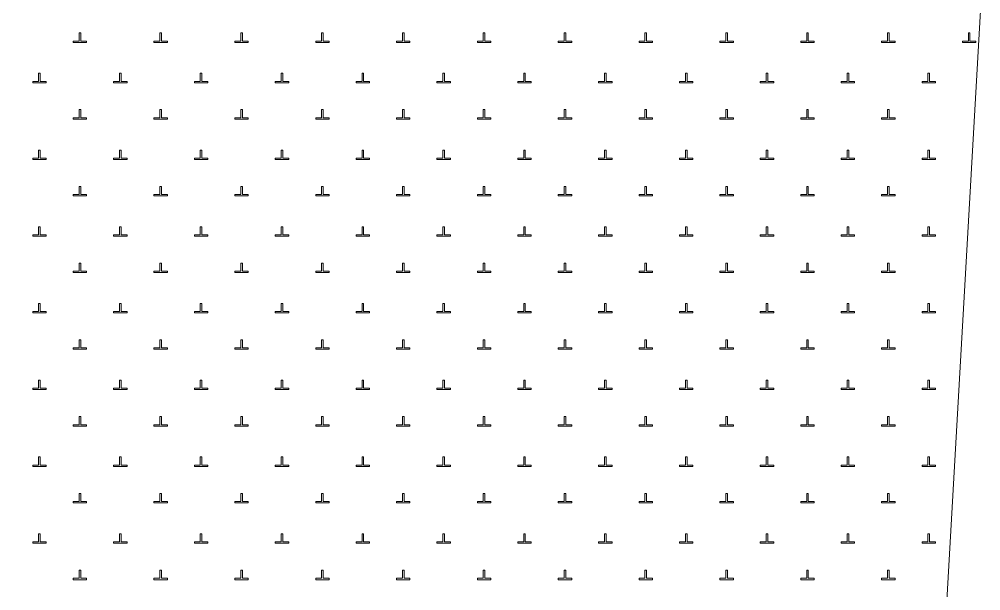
# Model space of a CAD drawing. Header units: metres. Extents: x 550890 to 551618, y 1839259 to 1840146.
# Drawn here: x 551505.14 to 551540.82, y 1839924.16 to 1839945.39 of the extents above; entities that cross this region are included whole.
import ezdxf

# ---------------------------------------------------------------- set-up
doc = ezdxf.new("R2010")
doc.units = ezdxf.units.M
doc.header["$LTSCALE"] = 0.8
doc.layers.add('19', color=7, linetype='Continuous', lineweight=13)
doc.layers.add('23', color=7, linetype='Continuous', lineweight=13)

msp = doc.modelspace()

# ---------------------------------------------------------------- linework, layer by layer
at = {"layer": '19'}
for points in [[(551507.14, 1839944.53), (551507.64, 1839944.53), (551507.64, 1839944.58), (551507.42, 1839944.58), (551507.42, 1839944.89), (551507.36, 1839944.89), (551507.36, 1839944.58), (551507.14, 1839944.58)], [(551510.14, 1839944.53), (551510.64, 1839944.53), (551510.64, 1839944.58), (551510.42, 1839944.58), (551510.42, 1839944.89), (551510.36, 1839944.89), (551510.36, 1839944.58), (551510.14, 1839944.58)], [(551513.14, 1839944.53), (551513.64, 1839944.53), (551513.64, 1839944.58), (551513.42, 1839944.58), (551513.42, 1839944.89), (551513.36, 1839944.89), (551513.36, 1839944.58), (551513.14, 1839944.58)], [(551516.14, 1839944.53), (551516.64, 1839944.53), (551516.64, 1839944.58), (551516.42, 1839944.58), (551516.42, 1839944.89), (551516.36, 1839944.89), (551516.36, 1839944.58), (551516.14, 1839944.58)], [(551519.14, 1839944.53), (551519.64, 1839944.53), (551519.64, 1839944.58), (551519.42, 1839944.58), (551519.42, 1839944.89), (551519.36, 1839944.89), (551519.36, 1839944.58), (551519.14, 1839944.58)], [(551522.14, 1839944.53), (551522.64, 1839944.53), (551522.64, 1839944.58), (551522.42, 1839944.58), (551522.42, 1839944.89), (551522.36, 1839944.89), (551522.36, 1839944.58), (551522.14, 1839944.58)], [(551525.14, 1839944.53), (551525.64, 1839944.53), (551525.64, 1839944.58), (551525.42, 1839944.58), (551525.42, 1839944.89), (551525.36, 1839944.89), (551525.36, 1839944.58), (551525.14, 1839944.58)], [(551528.14, 1839944.53), (551528.64, 1839944.53), (551528.64, 1839944.58), (551528.42, 1839944.58), (551528.42, 1839944.89), (551528.36, 1839944.89), (551528.36, 1839944.58), (551528.14, 1839944.58)], [(551531.14, 1839944.53), (551531.64, 1839944.53), (551531.64, 1839944.58), (551531.42, 1839944.58), (551531.42, 1839944.89), (551531.36, 1839944.89), (551531.36, 1839944.58), (551531.14, 1839944.58)], [(551534.14, 1839944.53), (551534.64, 1839944.53), (551534.64, 1839944.58), (551534.42, 1839944.58), (551534.42, 1839944.89), (551534.36, 1839944.89), (551534.36, 1839944.58), (551534.14, 1839944.58)], [(551537.14, 1839944.53), (551537.64, 1839944.53), (551537.64, 1839944.58), (551537.42, 1839944.58), (551537.42, 1839944.89), (551537.36, 1839944.89), (551537.36, 1839944.58), (551537.14, 1839944.58)], [(551540.14, 1839944.53), (551540.64, 1839944.53), (551540.64, 1839944.58), (551540.42, 1839944.58), (551540.42, 1839944.89), (551540.36, 1839944.89), (551540.36, 1839944.58), (551540.14, 1839944.58)], [(551505.64, 1839943.03), (551506.14, 1839943.03), (551506.14, 1839943.08), (551505.92, 1839943.08), (551505.92, 1839943.39), (551505.86, 1839943.39), (551505.86, 1839943.08), (551505.64, 1839943.08)], [(551508.64, 1839943.03), (551509.14, 1839943.03), (551509.14, 1839943.08), (551508.92, 1839943.08), (551508.92, 1839943.39), (551508.86, 1839943.39), (551508.86, 1839943.08), (551508.64, 1839943.08)], [(551511.64, 1839943.03), (551512.14, 1839943.03), (551512.14, 1839943.08), (551511.92, 1839943.08), (551511.92, 1839943.39), (551511.86, 1839943.39), (551511.86, 1839943.08), (551511.64, 1839943.08)], [(551514.64, 1839943.03), (551515.14, 1839943.03), (551515.14, 1839943.08), (551514.92, 1839943.08), (551514.92, 1839943.39), (551514.86, 1839943.39), (551514.86, 1839943.08), (551514.64, 1839943.08)], [(551517.64, 1839943.03), (551518.14, 1839943.03), (551518.14, 1839943.08), (551517.92, 1839943.08), (551517.92, 1839943.39), (551517.86, 1839943.39), (551517.86, 1839943.08), (551517.64, 1839943.08)], [(551520.64, 1839943.03), (551521.14, 1839943.03), (551521.14, 1839943.08), (551520.92, 1839943.08), (551520.92, 1839943.39), (551520.86, 1839943.39), (551520.86, 1839943.08), (551520.64, 1839943.08)], [(551523.64, 1839943.03), (551524.14, 1839943.03), (551524.14, 1839943.08), (551523.92, 1839943.08), (551523.92, 1839943.39), (551523.86, 1839943.39), (551523.86, 1839943.08), (551523.64, 1839943.08)], [(551526.64, 1839943.03), (551527.14, 1839943.03), (551527.14, 1839943.08), (551526.92, 1839943.08), (551526.92, 1839943.39), (551526.86, 1839943.39), (551526.86, 1839943.08), (551526.64, 1839943.08)], [(551529.64, 1839943.03), (551530.14, 1839943.03), (551530.14, 1839943.08), (551529.92, 1839943.08), (551529.92, 1839943.39), (551529.86, 1839943.39), (551529.86, 1839943.08), (551529.64, 1839943.08)], [(551532.64, 1839943.03), (551533.14, 1839943.03), (551533.14, 1839943.08), (551532.92, 1839943.08), (551532.92, 1839943.39), (551532.86, 1839943.39), (551532.86, 1839943.08), (551532.64, 1839943.08)], [(551535.64, 1839943.03), (551536.14, 1839943.03), (551536.14, 1839943.08), (551535.92, 1839943.08), (551535.92, 1839943.39), (551535.86, 1839943.39), (551535.86, 1839943.08), (551535.64, 1839943.08)], [(551538.64, 1839943.03), (551539.14, 1839943.03), (551539.14, 1839943.08), (551538.92, 1839943.08), (551538.92, 1839943.39), (551538.86, 1839943.39), (551538.86, 1839943.08), (551538.64, 1839943.08)], [(551507.14, 1839941.68), (551507.64, 1839941.68), (551507.64, 1839941.73), (551507.42, 1839941.73), (551507.42, 1839942.03), (551507.36, 1839942.03), (551507.36, 1839941.73), (551507.14, 1839941.73)], [(551510.14, 1839941.68), (551510.64, 1839941.68), (551510.64, 1839941.73), (551510.42, 1839941.73), (551510.42, 1839942.03), (551510.36, 1839942.03), (551510.36, 1839941.73), (551510.14, 1839941.73)], [(551513.14, 1839941.68), (551513.64, 1839941.68), (551513.64, 1839941.73), (551513.42, 1839941.73), (551513.42, 1839942.03), (551513.36, 1839942.03), (551513.36, 1839941.73), (551513.14, 1839941.73)], [(551516.14, 1839941.68), (551516.64, 1839941.68), (551516.64, 1839941.73), (551516.42, 1839941.73), (551516.42, 1839942.03), (551516.36, 1839942.03), (551516.36, 1839941.73), (551516.14, 1839941.73)], [(551519.14, 1839941.68), (551519.64, 1839941.68), (551519.64, 1839941.73), (551519.42, 1839941.73), (551519.42, 1839942.03), (551519.36, 1839942.03), (551519.36, 1839941.73), (551519.14, 1839941.73)], [(551522.14, 1839941.68), (551522.64, 1839941.68), (551522.64, 1839941.73), (551522.42, 1839941.73), (551522.42, 1839942.03), (551522.36, 1839942.03), (551522.36, 1839941.73), (551522.14, 1839941.73)], [(551525.14, 1839941.68), (551525.64, 1839941.68), (551525.64, 1839941.73), (551525.42, 1839941.73), (551525.42, 1839942.03), (551525.36, 1839942.03), (551525.36, 1839941.73), (551525.14, 1839941.73)], [(551528.14, 1839941.68), (551528.64, 1839941.68), (551528.64, 1839941.73), (551528.42, 1839941.73), (551528.42, 1839942.03), (551528.36, 1839942.03), (551528.36, 1839941.73), (551528.14, 1839941.73)], [(551531.14, 1839941.68), (551531.64, 1839941.68), (551531.64, 1839941.73), (551531.42, 1839941.73), (551531.42, 1839942.03), (551531.36, 1839942.03), (551531.36, 1839941.73), (551531.14, 1839941.73)], [(551534.14, 1839941.68), (551534.64, 1839941.68), (551534.64, 1839941.73), (551534.42, 1839941.73), (551534.42, 1839942.03), (551534.36, 1839942.03), (551534.36, 1839941.73), (551534.14, 1839941.73)], [(551537.14, 1839941.68), (551537.64, 1839941.68), (551537.64, 1839941.73), (551537.42, 1839941.73), (551537.42, 1839942.03), (551537.36, 1839942.03), (551537.36, 1839941.73), (551537.14, 1839941.73)], [(551505.64, 1839940.18), (551506.14, 1839940.18), (551506.14, 1839940.23), (551505.92, 1839940.23), (551505.92, 1839940.53), (551505.86, 1839940.53), (551505.86, 1839940.23), (551505.64, 1839940.23)], [(551508.64, 1839940.18), (551509.14, 1839940.18), (551509.14, 1839940.23), (551508.92, 1839940.23), (551508.92, 1839940.53), (551508.86, 1839940.53), (551508.86, 1839940.23), (551508.64, 1839940.23)], [(551511.64, 1839940.18), (551512.14, 1839940.18), (551512.14, 1839940.23), (551511.92, 1839940.23), (551511.92, 1839940.53), (551511.86, 1839940.53), (551511.86, 1839940.23), (551511.64, 1839940.23)], [(551514.64, 1839940.18), (551515.14, 1839940.18), (551515.14, 1839940.23), (551514.92, 1839940.23), (551514.92, 1839940.53), (551514.86, 1839940.53), (551514.86, 1839940.23), (551514.64, 1839940.23)], [(551517.64, 1839940.18), (551518.14, 1839940.18), (551518.14, 1839940.23), (551517.92, 1839940.23), (551517.92, 1839940.53), (551517.86, 1839940.53), (551517.86, 1839940.23), (551517.64, 1839940.23)], [(551520.64, 1839940.18), (551521.14, 1839940.18), (551521.14, 1839940.23), (551520.92, 1839940.23), (551520.92, 1839940.53), (551520.86, 1839940.53), (551520.86, 1839940.23), (551520.64, 1839940.23)], [(551523.64, 1839940.18), (551524.14, 1839940.18), (551524.14, 1839940.23), (551523.92, 1839940.23), (551523.92, 1839940.53), (551523.86, 1839940.53), (551523.86, 1839940.23), (551523.64, 1839940.23)], [(551526.64, 1839940.18), (551527.14, 1839940.18), (551527.14, 1839940.23), (551526.92, 1839940.23), (551526.92, 1839940.53), (551526.86, 1839940.53), (551526.86, 1839940.23), (551526.64, 1839940.23)], [(551529.64, 1839940.18), (551530.14, 1839940.18), (551530.14, 1839940.23), (551529.92, 1839940.23), (551529.92, 1839940.53), (551529.86, 1839940.53), (551529.86, 1839940.23), (551529.64, 1839940.23)], [(551532.64, 1839940.18), (551533.14, 1839940.18), (551533.14, 1839940.23), (551532.92, 1839940.23), (551532.92, 1839940.53), (551532.86, 1839940.53), (551532.86, 1839940.23), (551532.64, 1839940.23)], [(551535.64, 1839940.18), (551536.14, 1839940.18), (551536.14, 1839940.23), (551535.92, 1839940.23), (551535.92, 1839940.53), (551535.86, 1839940.53), (551535.86, 1839940.23), (551535.64, 1839940.23)], [(551538.64, 1839940.18), (551539.14, 1839940.18), (551539.14, 1839940.23), (551538.92, 1839940.23), (551538.92, 1839940.53), (551538.86, 1839940.53), (551538.86, 1839940.23), (551538.64, 1839940.23)], [(551507.14, 1839938.83), (551507.64, 1839938.83), (551507.64, 1839938.88), (551507.42, 1839938.88), (551507.42, 1839939.18), (551507.36, 1839939.18), (551507.36, 1839938.88), (551507.14, 1839938.88)], [(551510.14, 1839938.83), (551510.64, 1839938.83), (551510.64, 1839938.88), (551510.42, 1839938.88), (551510.42, 1839939.18), (551510.36, 1839939.18), (551510.36, 1839938.88), (551510.14, 1839938.88)], [(551513.14, 1839938.83), (551513.64, 1839938.83), (551513.64, 1839938.88), (551513.42, 1839938.88), (551513.42, 1839939.18), (551513.36, 1839939.18), (551513.36, 1839938.88), (551513.14, 1839938.88)], [(551516.14, 1839938.83), (551516.64, 1839938.83), (551516.64, 1839938.88), (551516.42, 1839938.88), (551516.42, 1839939.18), (551516.36, 1839939.18), (551516.36, 1839938.88), (551516.14, 1839938.88)], [(551519.14, 1839938.83), (551519.64, 1839938.83), (551519.64, 1839938.88), (551519.42, 1839938.88), (551519.42, 1839939.18), (551519.36, 1839939.18), (551519.36, 1839938.88), (551519.14, 1839938.88)], [(551522.14, 1839938.83), (551522.64, 1839938.83), (551522.64, 1839938.88), (551522.42, 1839938.88), (551522.42, 1839939.18), (551522.36, 1839939.18), (551522.36, 1839938.88), (551522.14, 1839938.88)], [(551525.14, 1839938.83), (551525.64, 1839938.83), (551525.64, 1839938.88), (551525.42, 1839938.88), (551525.42, 1839939.18), (551525.36, 1839939.18), (551525.36, 1839938.88), (551525.14, 1839938.88)], [(551528.14, 1839938.83), (551528.64, 1839938.83), (551528.64, 1839938.88), (551528.42, 1839938.88), (551528.42, 1839939.18), (551528.36, 1839939.18), (551528.36, 1839938.88), (551528.14, 1839938.88)], [(551531.14, 1839938.83), (551531.64, 1839938.83), (551531.64, 1839938.88), (551531.42, 1839938.88), (551531.42, 1839939.18), (551531.36, 1839939.18), (551531.36, 1839938.88), (551531.14, 1839938.88)], [(551534.14, 1839938.83), (551534.64, 1839938.83), (551534.64, 1839938.88), (551534.42, 1839938.88), (551534.42, 1839939.18), (551534.36, 1839939.18), (551534.36, 1839938.88), (551534.14, 1839938.88)], [(551537.14, 1839938.83), (551537.64, 1839938.83), (551537.64, 1839938.88), (551537.42, 1839938.88), (551537.42, 1839939.18), (551537.36, 1839939.18), (551537.36, 1839938.88), (551537.14, 1839938.88)], [(551505.64, 1839937.33), (551506.14, 1839937.33), (551506.14, 1839937.38), (551505.92, 1839937.38), (551505.92, 1839937.68), (551505.86, 1839937.68), (551505.86, 1839937.38), (551505.64, 1839937.38)], [(551508.64, 1839937.33), (551509.14, 1839937.33), (551509.14, 1839937.38), (551508.92, 1839937.38), (551508.92, 1839937.68), (551508.86, 1839937.68), (551508.86, 1839937.38), (551508.64, 1839937.38)], [(551511.64, 1839937.33), (551512.14, 1839937.33), (551512.14, 1839937.38), (551511.92, 1839937.38), (551511.92, 1839937.68), (551511.86, 1839937.68), (551511.86, 1839937.38), (551511.64, 1839937.38)], [(551514.64, 1839937.33), (551515.14, 1839937.33), (551515.14, 1839937.38), (551514.92, 1839937.38), (551514.92, 1839937.68), (551514.86, 1839937.68), (551514.86, 1839937.38), (551514.64, 1839937.38)], [(551517.64, 1839937.33), (551518.14, 1839937.33), (551518.14, 1839937.38), (551517.92, 1839937.38), (551517.92, 1839937.68), (551517.86, 1839937.68), (551517.86, 1839937.38), (551517.64, 1839937.38)], [(551520.64, 1839937.33), (551521.14, 1839937.33), (551521.14, 1839937.38), (551520.92, 1839937.38), (551520.92, 1839937.68), (551520.86, 1839937.68), (551520.86, 1839937.38), (551520.64, 1839937.38)], [(551523.64, 1839937.33), (551524.14, 1839937.33), (551524.14, 1839937.38), (551523.92, 1839937.38), (551523.92, 1839937.68), (551523.86, 1839937.68), (551523.86, 1839937.38), (551523.64, 1839937.38)], [(551526.64, 1839937.33), (551527.14, 1839937.33), (551527.14, 1839937.38), (551526.92, 1839937.38), (551526.92, 1839937.68), (551526.86, 1839937.68), (551526.86, 1839937.38), (551526.64, 1839937.38)], [(551529.64, 1839937.33), (551530.14, 1839937.33), (551530.14, 1839937.38), (551529.92, 1839937.38), (551529.92, 1839937.68), (551529.86, 1839937.68), (551529.86, 1839937.38), (551529.64, 1839937.38)], [(551532.64, 1839937.33), (551533.14, 1839937.33), (551533.14, 1839937.38), (551532.92, 1839937.38), (551532.92, 1839937.68), (551532.86, 1839937.68), (551532.86, 1839937.38), (551532.64, 1839937.38)], [(551535.64, 1839937.33), (551536.14, 1839937.33), (551536.14, 1839937.38), (551535.92, 1839937.38), (551535.92, 1839937.68), (551535.86, 1839937.68), (551535.86, 1839937.38), (551535.64, 1839937.38)], [(551538.64, 1839937.33), (551539.14, 1839937.33), (551539.14, 1839937.38), (551538.92, 1839937.38), (551538.92, 1839937.68), (551538.86, 1839937.68), (551538.86, 1839937.38), (551538.64, 1839937.38)], [(551507.14, 1839935.98), (551507.64, 1839935.98), (551507.64, 1839936.03), (551507.42, 1839936.03), (551507.42, 1839936.33), (551507.36, 1839936.33), (551507.36, 1839936.03), (551507.14, 1839936.03)], [(551510.14, 1839935.98), (551510.64, 1839935.98), (551510.64, 1839936.03), (551510.42, 1839936.03), (551510.42, 1839936.33), (551510.36, 1839936.33), (551510.36, 1839936.03), (551510.14, 1839936.03)], [(551513.14, 1839935.98), (551513.64, 1839935.98), (551513.64, 1839936.03), (551513.42, 1839936.03), (551513.42, 1839936.33), (551513.36, 1839936.33), (551513.36, 1839936.03), (551513.14, 1839936.03)], [(551516.14, 1839935.98), (551516.64, 1839935.98), (551516.64, 1839936.03), (551516.42, 1839936.03), (551516.42, 1839936.33), (551516.36, 1839936.33), (551516.36, 1839936.03), (551516.14, 1839936.03)], [(551519.14, 1839935.98), (551519.64, 1839935.98), (551519.64, 1839936.03), (551519.42, 1839936.03), (551519.42, 1839936.33), (551519.36, 1839936.33), (551519.36, 1839936.03), (551519.14, 1839936.03)], [(551522.14, 1839935.98), (551522.64, 1839935.98), (551522.64, 1839936.03), (551522.42, 1839936.03), (551522.42, 1839936.33), (551522.36, 1839936.33), (551522.36, 1839936.03), (551522.14, 1839936.03)], [(551525.14, 1839935.98), (551525.64, 1839935.98), (551525.64, 1839936.03), (551525.42, 1839936.03), (551525.42, 1839936.33), (551525.36, 1839936.33), (551525.36, 1839936.03), (551525.14, 1839936.03)], [(551528.14, 1839935.98), (551528.64, 1839935.98), (551528.64, 1839936.03), (551528.42, 1839936.03), (551528.42, 1839936.33), (551528.36, 1839936.33), (551528.36, 1839936.03), (551528.14, 1839936.03)], [(551531.14, 1839935.98), (551531.64, 1839935.98), (551531.64, 1839936.03), (551531.42, 1839936.03), (551531.42, 1839936.33), (551531.36, 1839936.33), (551531.36, 1839936.03), (551531.14, 1839936.03)], [(551534.14, 1839935.98), (551534.64, 1839935.98), (551534.64, 1839936.03), (551534.42, 1839936.03), (551534.42, 1839936.33), (551534.36, 1839936.33), (551534.36, 1839936.03), (551534.14, 1839936.03)], [(551537.14, 1839935.98), (551537.64, 1839935.98), (551537.64, 1839936.03), (551537.42, 1839936.03), (551537.42, 1839936.33), (551537.36, 1839936.33), (551537.36, 1839936.03), (551537.14, 1839936.03)], [(551505.64, 1839934.48), (551506.14, 1839934.48), (551506.14, 1839934.53), (551505.92, 1839934.53), (551505.92, 1839934.83), (551505.86, 1839934.83), (551505.86, 1839934.53), (551505.64, 1839934.53)], [(551508.64, 1839934.48), (551509.14, 1839934.48), (551509.14, 1839934.53), (551508.92, 1839934.53), (551508.92, 1839934.83), (551508.86, 1839934.83), (551508.86, 1839934.53), (551508.64, 1839934.53)], [(551511.64, 1839934.48), (551512.14, 1839934.48), (551512.14, 1839934.53), (551511.92, 1839934.53), (551511.92, 1839934.83), (551511.86, 1839934.83), (551511.86, 1839934.53), (551511.64, 1839934.53)], [(551514.64, 1839934.48), (551515.14, 1839934.48), (551515.14, 1839934.53), (551514.92, 1839934.53), (551514.92, 1839934.83), (551514.86, 1839934.83), (551514.86, 1839934.53), (551514.64, 1839934.53)], [(551517.64, 1839934.48), (551518.14, 1839934.48), (551518.14, 1839934.53), (551517.92, 1839934.53), (551517.92, 1839934.83), (551517.86, 1839934.83), (551517.86, 1839934.53), (551517.64, 1839934.53)], [(551520.64, 1839934.48), (551521.14, 1839934.48), (551521.14, 1839934.53), (551520.92, 1839934.53), (551520.92, 1839934.83), (551520.86, 1839934.83), (551520.86, 1839934.53), (551520.64, 1839934.53)], [(551523.64, 1839934.48), (551524.14, 1839934.48), (551524.14, 1839934.53), (551523.92, 1839934.53), (551523.92, 1839934.83), (551523.86, 1839934.83), (551523.86, 1839934.53), (551523.64, 1839934.53)], [(551526.64, 1839934.48), (551527.14, 1839934.48), (551527.14, 1839934.53), (551526.92, 1839934.53), (551526.92, 1839934.83), (551526.86, 1839934.83), (551526.86, 1839934.53), (551526.64, 1839934.53)], [(551529.64, 1839934.48), (551530.14, 1839934.48), (551530.14, 1839934.53), (551529.92, 1839934.53), (551529.92, 1839934.83), (551529.86, 1839934.83), (551529.86, 1839934.53), (551529.64, 1839934.53)], [(551532.64, 1839934.48), (551533.14, 1839934.48), (551533.14, 1839934.53), (551532.92, 1839934.53), (551532.92, 1839934.83), (551532.86, 1839934.83), (551532.86, 1839934.53), (551532.64, 1839934.53)], [(551535.64, 1839934.48), (551536.14, 1839934.48), (551536.14, 1839934.53), (551535.92, 1839934.53), (551535.92, 1839934.83), (551535.86, 1839934.83), (551535.86, 1839934.53), (551535.64, 1839934.53)], [(551538.64, 1839934.48), (551539.14, 1839934.48), (551539.14, 1839934.53), (551538.92, 1839934.53), (551538.92, 1839934.83), (551538.86, 1839934.83), (551538.86, 1839934.53), (551538.64, 1839934.53)], [(551507.14, 1839933.13), (551507.64, 1839933.13), (551507.64, 1839933.18), (551507.42, 1839933.18), (551507.42, 1839933.48), (551507.36, 1839933.48), (551507.36, 1839933.18), (551507.14, 1839933.18)], [(551510.14, 1839933.13), (551510.64, 1839933.13), (551510.64, 1839933.18), (551510.42, 1839933.18), (551510.42, 1839933.48), (551510.36, 1839933.48), (551510.36, 1839933.18), (551510.14, 1839933.18)], [(551513.14, 1839933.13), (551513.64, 1839933.13), (551513.64, 1839933.18), (551513.42, 1839933.18), (551513.42, 1839933.48), (551513.36, 1839933.48), (551513.36, 1839933.18), (551513.14, 1839933.18)], [(551516.14, 1839933.13), (551516.64, 1839933.13), (551516.64, 1839933.18), (551516.42, 1839933.18), (551516.42, 1839933.48), (551516.36, 1839933.48), (551516.36, 1839933.18), (551516.14, 1839933.18)], [(551519.14, 1839933.13), (551519.64, 1839933.13), (551519.64, 1839933.18), (551519.42, 1839933.18), (551519.42, 1839933.48), (551519.36, 1839933.48), (551519.36, 1839933.18), (551519.14, 1839933.18)], [(551522.14, 1839933.13), (551522.64, 1839933.13), (551522.64, 1839933.18), (551522.42, 1839933.18), (551522.42, 1839933.48), (551522.36, 1839933.48), (551522.36, 1839933.18), (551522.14, 1839933.18)], [(551525.14, 1839933.13), (551525.64, 1839933.13), (551525.64, 1839933.18), (551525.42, 1839933.18), (551525.42, 1839933.48), (551525.36, 1839933.48), (551525.36, 1839933.18), (551525.14, 1839933.18)], [(551528.14, 1839933.13), (551528.64, 1839933.13), (551528.64, 1839933.18), (551528.42, 1839933.18), (551528.42, 1839933.48), (551528.36, 1839933.48), (551528.36, 1839933.18), (551528.14, 1839933.18)], [(551531.14, 1839933.13), (551531.64, 1839933.13), (551531.64, 1839933.18), (551531.42, 1839933.18), (551531.42, 1839933.48), (551531.36, 1839933.48), (551531.36, 1839933.18), (551531.14, 1839933.18)], [(551534.14, 1839933.13), (551534.64, 1839933.13), (551534.64, 1839933.18), (551534.42, 1839933.18), (551534.42, 1839933.48), (551534.36, 1839933.48), (551534.36, 1839933.18), (551534.14, 1839933.18)], [(551537.14, 1839933.13), (551537.64, 1839933.13), (551537.64, 1839933.18), (551537.42, 1839933.18), (551537.42, 1839933.48), (551537.36, 1839933.48), (551537.36, 1839933.18), (551537.14, 1839933.18)], [(551505.64, 1839931.63), (551506.14, 1839931.63), (551506.14, 1839931.68), (551505.92, 1839931.68), (551505.92, 1839931.98), (551505.86, 1839931.98), (551505.86, 1839931.68), (551505.64, 1839931.68)], [(551508.64, 1839931.63), (551509.14, 1839931.63), (551509.14, 1839931.68), (551508.92, 1839931.68), (551508.92, 1839931.98), (551508.86, 1839931.98), (551508.86, 1839931.68), (551508.64, 1839931.68)], [(551511.64, 1839931.63), (551512.14, 1839931.63), (551512.14, 1839931.68), (551511.92, 1839931.68), (551511.92, 1839931.98), (551511.86, 1839931.98), (551511.86, 1839931.68), (551511.64, 1839931.68)], [(551514.64, 1839931.63), (551515.14, 1839931.63), (551515.14, 1839931.68), (551514.92, 1839931.68), (551514.92, 1839931.98), (551514.86, 1839931.98), (551514.86, 1839931.68), (551514.64, 1839931.68)], [(551517.64, 1839931.63), (551518.14, 1839931.63), (551518.14, 1839931.68), (551517.92, 1839931.68), (551517.92, 1839931.98), (551517.86, 1839931.98), (551517.86, 1839931.68), (551517.64, 1839931.68)], [(551520.64, 1839931.63), (551521.14, 1839931.63), (551521.14, 1839931.68), (551520.92, 1839931.68), (551520.92, 1839931.98), (551520.86, 1839931.98), (551520.86, 1839931.68), (551520.64, 1839931.68)], [(551523.64, 1839931.63), (551524.14, 1839931.63), (551524.14, 1839931.68), (551523.92, 1839931.68), (551523.92, 1839931.98), (551523.86, 1839931.98), (551523.86, 1839931.68), (551523.64, 1839931.68)], [(551526.64, 1839931.63), (551527.14, 1839931.63), (551527.14, 1839931.68), (551526.92, 1839931.68), (551526.92, 1839931.98), (551526.86, 1839931.98), (551526.86, 1839931.68), (551526.64, 1839931.68)], [(551529.64, 1839931.63), (551530.14, 1839931.63), (551530.14, 1839931.68), (551529.92, 1839931.68), (551529.92, 1839931.98), (551529.86, 1839931.98), (551529.86, 1839931.68), (551529.64, 1839931.68)], [(551532.64, 1839931.63), (551533.14, 1839931.63), (551533.14, 1839931.68), (551532.92, 1839931.68), (551532.92, 1839931.98), (551532.86, 1839931.98), (551532.86, 1839931.68), (551532.64, 1839931.68)], [(551535.64, 1839931.63), (551536.14, 1839931.63), (551536.14, 1839931.68), (551535.92, 1839931.68), (551535.92, 1839931.98), (551535.86, 1839931.98), (551535.86, 1839931.68), (551535.64, 1839931.68)], [(551538.64, 1839931.63), (551539.14, 1839931.63), (551539.14, 1839931.68), (551538.92, 1839931.68), (551538.92, 1839931.98), (551538.86, 1839931.98), (551538.86, 1839931.68), (551538.64, 1839931.68)], [(551507.14, 1839930.27), (551507.64, 1839930.27), (551507.64, 1839930.32), (551507.42, 1839930.32), (551507.42, 1839930.63), (551507.36, 1839930.63), (551507.36, 1839930.32), (551507.14, 1839930.32)], [(551510.14, 1839930.27), (551510.64, 1839930.27), (551510.64, 1839930.32), (551510.42, 1839930.32), (551510.42, 1839930.63), (551510.36, 1839930.63), (551510.36, 1839930.32), (551510.14, 1839930.32)], [(551513.14, 1839930.27), (551513.64, 1839930.27), (551513.64, 1839930.32), (551513.42, 1839930.32), (551513.42, 1839930.63), (551513.36, 1839930.63), (551513.36, 1839930.32), (551513.14, 1839930.32)], [(551516.14, 1839930.27), (551516.64, 1839930.27), (551516.64, 1839930.32), (551516.42, 1839930.32), (551516.42, 1839930.63), (551516.36, 1839930.63), (551516.36, 1839930.32), (551516.14, 1839930.32)], [(551519.14, 1839930.27), (551519.64, 1839930.27), (551519.64, 1839930.32), (551519.42, 1839930.32), (551519.42, 1839930.63), (551519.36, 1839930.63), (551519.36, 1839930.32), (551519.14, 1839930.32)], [(551522.14, 1839930.27), (551522.64, 1839930.27), (551522.64, 1839930.32), (551522.42, 1839930.32), (551522.42, 1839930.63), (551522.36, 1839930.63), (551522.36, 1839930.32), (551522.14, 1839930.32)], [(551525.14, 1839930.27), (551525.64, 1839930.27), (551525.64, 1839930.32), (551525.42, 1839930.32), (551525.42, 1839930.63), (551525.36, 1839930.63), (551525.36, 1839930.32), (551525.14, 1839930.32)], [(551528.14, 1839930.27), (551528.64, 1839930.27), (551528.64, 1839930.32), (551528.42, 1839930.32), (551528.42, 1839930.63), (551528.36, 1839930.63), (551528.36, 1839930.32), (551528.14, 1839930.32)], [(551531.14, 1839930.27), (551531.64, 1839930.27), (551531.64, 1839930.32), (551531.42, 1839930.32), (551531.42, 1839930.63), (551531.36, 1839930.63), (551531.36, 1839930.32), (551531.14, 1839930.32)], [(551534.14, 1839930.27), (551534.64, 1839930.27), (551534.64, 1839930.32), (551534.42, 1839930.32), (551534.42, 1839930.63), (551534.36, 1839930.63), (551534.36, 1839930.32), (551534.14, 1839930.32)], [(551537.14, 1839930.27), (551537.64, 1839930.27), (551537.64, 1839930.32), (551537.42, 1839930.32), (551537.42, 1839930.63), (551537.36, 1839930.63), (551537.36, 1839930.32), (551537.14, 1839930.32)], [(551505.64, 1839928.77), (551506.14, 1839928.77), (551506.14, 1839928.82), (551505.92, 1839928.82), (551505.92, 1839929.13), (551505.86, 1839929.13), (551505.86, 1839928.82), (551505.64, 1839928.82)], [(551508.64, 1839928.77), (551509.14, 1839928.77), (551509.14, 1839928.82), (551508.92, 1839928.82), (551508.92, 1839929.13), (551508.86, 1839929.13), (551508.86, 1839928.82), (551508.64, 1839928.82)], [(551511.64, 1839928.77), (551512.14, 1839928.77), (551512.14, 1839928.82), (551511.92, 1839928.82), (551511.92, 1839929.13), (551511.86, 1839929.13), (551511.86, 1839928.82), (551511.64, 1839928.82)], [(551514.64, 1839928.77), (551515.14, 1839928.77), (551515.14, 1839928.82), (551514.92, 1839928.82), (551514.92, 1839929.13), (551514.86, 1839929.13), (551514.86, 1839928.82), (551514.64, 1839928.82)], [(551517.64, 1839928.77), (551518.14, 1839928.77), (551518.14, 1839928.82), (551517.92, 1839928.82), (551517.92, 1839929.13), (551517.86, 1839929.13), (551517.86, 1839928.82), (551517.64, 1839928.82)], [(551520.64, 1839928.77), (551521.14, 1839928.77), (551521.14, 1839928.82), (551520.92, 1839928.82), (551520.92, 1839929.13), (551520.86, 1839929.13), (551520.86, 1839928.82), (551520.64, 1839928.82)], [(551523.64, 1839928.77), (551524.14, 1839928.77), (551524.14, 1839928.82), (551523.92, 1839928.82), (551523.92, 1839929.13), (551523.86, 1839929.13), (551523.86, 1839928.82), (551523.64, 1839928.82)], [(551526.64, 1839928.77), (551527.14, 1839928.77), (551527.14, 1839928.82), (551526.92, 1839928.82), (551526.92, 1839929.13), (551526.86, 1839929.13), (551526.86, 1839928.82), (551526.64, 1839928.82)], [(551529.64, 1839928.77), (551530.14, 1839928.77), (551530.14, 1839928.82), (551529.92, 1839928.82), (551529.92, 1839929.13), (551529.86, 1839929.13), (551529.86, 1839928.82), (551529.64, 1839928.82)], [(551532.64, 1839928.77), (551533.14, 1839928.77), (551533.14, 1839928.82), (551532.92, 1839928.82), (551532.92, 1839929.13), (551532.86, 1839929.13), (551532.86, 1839928.82), (551532.64, 1839928.82)], [(551535.64, 1839928.77), (551536.14, 1839928.77), (551536.14, 1839928.82), (551535.92, 1839928.82), (551535.92, 1839929.13), (551535.86, 1839929.13), (551535.86, 1839928.82), (551535.64, 1839928.82)], [(551538.64, 1839928.77), (551539.14, 1839928.77), (551539.14, 1839928.82), (551538.92, 1839928.82), (551538.92, 1839929.13), (551538.86, 1839929.13), (551538.86, 1839928.82), (551538.64, 1839928.82)], [(551507.14, 1839927.42), (551507.64, 1839927.42), (551507.64, 1839927.47), (551507.42, 1839927.47), (551507.42, 1839927.77), (551507.36, 1839927.77), (551507.36, 1839927.47), (551507.14, 1839927.47)], [(551510.14, 1839927.42), (551510.64, 1839927.42), (551510.64, 1839927.47), (551510.42, 1839927.47), (551510.42, 1839927.77), (551510.36, 1839927.77), (551510.36, 1839927.47), (551510.14, 1839927.47)], [(551513.14, 1839927.42), (551513.64, 1839927.42), (551513.64, 1839927.47), (551513.42, 1839927.47), (551513.42, 1839927.77), (551513.36, 1839927.77), (551513.36, 1839927.47), (551513.14, 1839927.47)], [(551516.14, 1839927.42), (551516.64, 1839927.42), (551516.64, 1839927.47), (551516.42, 1839927.47), (551516.42, 1839927.77), (551516.36, 1839927.77), (551516.36, 1839927.47), (551516.14, 1839927.47)], [(551519.14, 1839927.42), (551519.64, 1839927.42), (551519.64, 1839927.47), (551519.42, 1839927.47), (551519.42, 1839927.77), (551519.36, 1839927.77), (551519.36, 1839927.47), (551519.14, 1839927.47)], [(551522.14, 1839927.42), (551522.64, 1839927.42), (551522.64, 1839927.47), (551522.42, 1839927.47), (551522.42, 1839927.77), (551522.36, 1839927.77), (551522.36, 1839927.47), (551522.14, 1839927.47)], [(551525.14, 1839927.42), (551525.64, 1839927.42), (551525.64, 1839927.47), (551525.42, 1839927.47), (551525.42, 1839927.77), (551525.36, 1839927.77), (551525.36, 1839927.47), (551525.14, 1839927.47)], [(551528.14, 1839927.42), (551528.64, 1839927.42), (551528.64, 1839927.47), (551528.42, 1839927.47), (551528.42, 1839927.77), (551528.36, 1839927.77), (551528.36, 1839927.47), (551528.14, 1839927.47)], [(551531.14, 1839927.42), (551531.64, 1839927.42), (551531.64, 1839927.47), (551531.42, 1839927.47), (551531.42, 1839927.77), (551531.36, 1839927.77), (551531.36, 1839927.47), (551531.14, 1839927.47)], [(551534.14, 1839927.42), (551534.64, 1839927.42), (551534.64, 1839927.47), (551534.42, 1839927.47), (551534.42, 1839927.77), (551534.36, 1839927.77), (551534.36, 1839927.47), (551534.14, 1839927.47)], [(551537.14, 1839927.42), (551537.64, 1839927.42), (551537.64, 1839927.47), (551537.42, 1839927.47), (551537.42, 1839927.77), (551537.36, 1839927.77), (551537.36, 1839927.47), (551537.14, 1839927.47)], [(551505.64, 1839925.92), (551506.14, 1839925.92), (551506.14, 1839925.97), (551505.92, 1839925.97), (551505.92, 1839926.27), (551505.86, 1839926.27), (551505.86, 1839925.97), (551505.64, 1839925.97)], [(551508.64, 1839925.92), (551509.14, 1839925.92), (551509.14, 1839925.97), (551508.92, 1839925.97), (551508.92, 1839926.27), (551508.86, 1839926.27), (551508.86, 1839925.97), (551508.64, 1839925.97)], [(551511.64, 1839925.92), (551512.14, 1839925.92), (551512.14, 1839925.97), (551511.92, 1839925.97), (551511.92, 1839926.27), (551511.86, 1839926.27), (551511.86, 1839925.97), (551511.64, 1839925.97)], [(551514.64, 1839925.92), (551515.14, 1839925.92), (551515.14, 1839925.97), (551514.92, 1839925.97), (551514.92, 1839926.27), (551514.86, 1839926.27), (551514.86, 1839925.97), (551514.64, 1839925.97)], [(551517.64, 1839925.92), (551518.14, 1839925.92), (551518.14, 1839925.97), (551517.92, 1839925.97), (551517.92, 1839926.27), (551517.86, 1839926.27), (551517.86, 1839925.97), (551517.64, 1839925.97)], [(551520.64, 1839925.92), (551521.14, 1839925.92), (551521.14, 1839925.97), (551520.92, 1839925.97), (551520.92, 1839926.27), (551520.86, 1839926.27), (551520.86, 1839925.97), (551520.64, 1839925.97)], [(551523.64, 1839925.92), (551524.14, 1839925.92), (551524.14, 1839925.97), (551523.92, 1839925.97), (551523.92, 1839926.27), (551523.86, 1839926.27), (551523.86, 1839925.97), (551523.64, 1839925.97)], [(551526.64, 1839925.92), (551527.14, 1839925.92), (551527.14, 1839925.97), (551526.92, 1839925.97), (551526.92, 1839926.27), (551526.86, 1839926.27), (551526.86, 1839925.97), (551526.64, 1839925.97)], [(551529.64, 1839925.92), (551530.14, 1839925.92), (551530.14, 1839925.97), (551529.92, 1839925.97), (551529.92, 1839926.27), (551529.86, 1839926.27), (551529.86, 1839925.97), (551529.64, 1839925.97)], [(551532.64, 1839925.92), (551533.14, 1839925.92), (551533.14, 1839925.97), (551532.92, 1839925.97), (551532.92, 1839926.27), (551532.86, 1839926.27), (551532.86, 1839925.97), (551532.64, 1839925.97)], [(551535.64, 1839925.92), (551536.14, 1839925.92), (551536.14, 1839925.97), (551535.92, 1839925.97), (551535.92, 1839926.27), (551535.86, 1839926.27), (551535.86, 1839925.97), (551535.64, 1839925.97)], [(551538.64, 1839925.92), (551539.14, 1839925.92), (551539.14, 1839925.97), (551538.92, 1839925.97), (551538.92, 1839926.27), (551538.86, 1839926.27), (551538.86, 1839925.97), (551538.64, 1839925.97)], [(551507.14, 1839924.57), (551507.64, 1839924.57), (551507.64, 1839924.62), (551507.42, 1839924.62), (551507.42, 1839924.92), (551507.36, 1839924.92), (551507.36, 1839924.62), (551507.14, 1839924.62)], [(551510.14, 1839924.57), (551510.64, 1839924.57), (551510.64, 1839924.62), (551510.42, 1839924.62), (551510.42, 1839924.92), (551510.36, 1839924.92), (551510.36, 1839924.62), (551510.14, 1839924.62)], [(551513.14, 1839924.57), (551513.64, 1839924.57), (551513.64, 1839924.62), (551513.42, 1839924.62), (551513.42, 1839924.92), (551513.36, 1839924.92), (551513.36, 1839924.62), (551513.14, 1839924.62)], [(551516.14, 1839924.57), (551516.64, 1839924.57), (551516.64, 1839924.62), (551516.42, 1839924.62), (551516.42, 1839924.92), (551516.36, 1839924.92), (551516.36, 1839924.62), (551516.14, 1839924.62)], [(551519.14, 1839924.57), (551519.64, 1839924.57), (551519.64, 1839924.62), (551519.42, 1839924.62), (551519.42, 1839924.92), (551519.36, 1839924.92), (551519.36, 1839924.62), (551519.14, 1839924.62)], [(551522.14, 1839924.57), (551522.64, 1839924.57), (551522.64, 1839924.62), (551522.42, 1839924.62), (551522.42, 1839924.92), (551522.36, 1839924.92), (551522.36, 1839924.62), (551522.14, 1839924.62)], [(551525.14, 1839924.57), (551525.64, 1839924.57), (551525.64, 1839924.62), (551525.42, 1839924.62), (551525.42, 1839924.92), (551525.36, 1839924.92), (551525.36, 1839924.62), (551525.14, 1839924.62)], [(551528.14, 1839924.57), (551528.64, 1839924.57), (551528.64, 1839924.62), (551528.42, 1839924.62), (551528.42, 1839924.92), (551528.36, 1839924.92), (551528.36, 1839924.62), (551528.14, 1839924.62)], [(551531.14, 1839924.57), (551531.64, 1839924.57), (551531.64, 1839924.62), (551531.42, 1839924.62), (551531.42, 1839924.92), (551531.36, 1839924.92), (551531.36, 1839924.62), (551531.14, 1839924.62)], [(551534.14, 1839924.57), (551534.64, 1839924.57), (551534.64, 1839924.62), (551534.42, 1839924.62), (551534.42, 1839924.92), (551534.36, 1839924.92), (551534.36, 1839924.62), (551534.14, 1839924.62)], [(551537.14, 1839924.57), (551537.64, 1839924.57), (551537.64, 1839924.62), (551537.42, 1839924.62), (551537.42, 1839924.92), (551537.36, 1839924.92), (551537.36, 1839924.62), (551537.14, 1839924.62)]]:
    msp.add_lwpolyline(points, close=True, dxfattribs=at)
at = {"layer": '23'}
msp.add_lwpolyline([(551536.48, 1839869.75), (551540.82, 1839945.93), (551540.38, 1839955.25), (551538.81, 1839963.99), (551536.79, 1839970.12), (551532.43, 1839978.75), (551527.81, 1839986.2), (551521.78, 1839991.93), (551515.92, 1839996.51), (551468.78, 1840031.67), (551456.7, 1840040.77), (551447.59, 1840048.84), (551426.95, 1840066.64), (551402.18, 1840086.48), (551380.41, 1840102.63)], dxfattribs=at)

doc.saveas('drawing.dxf')
